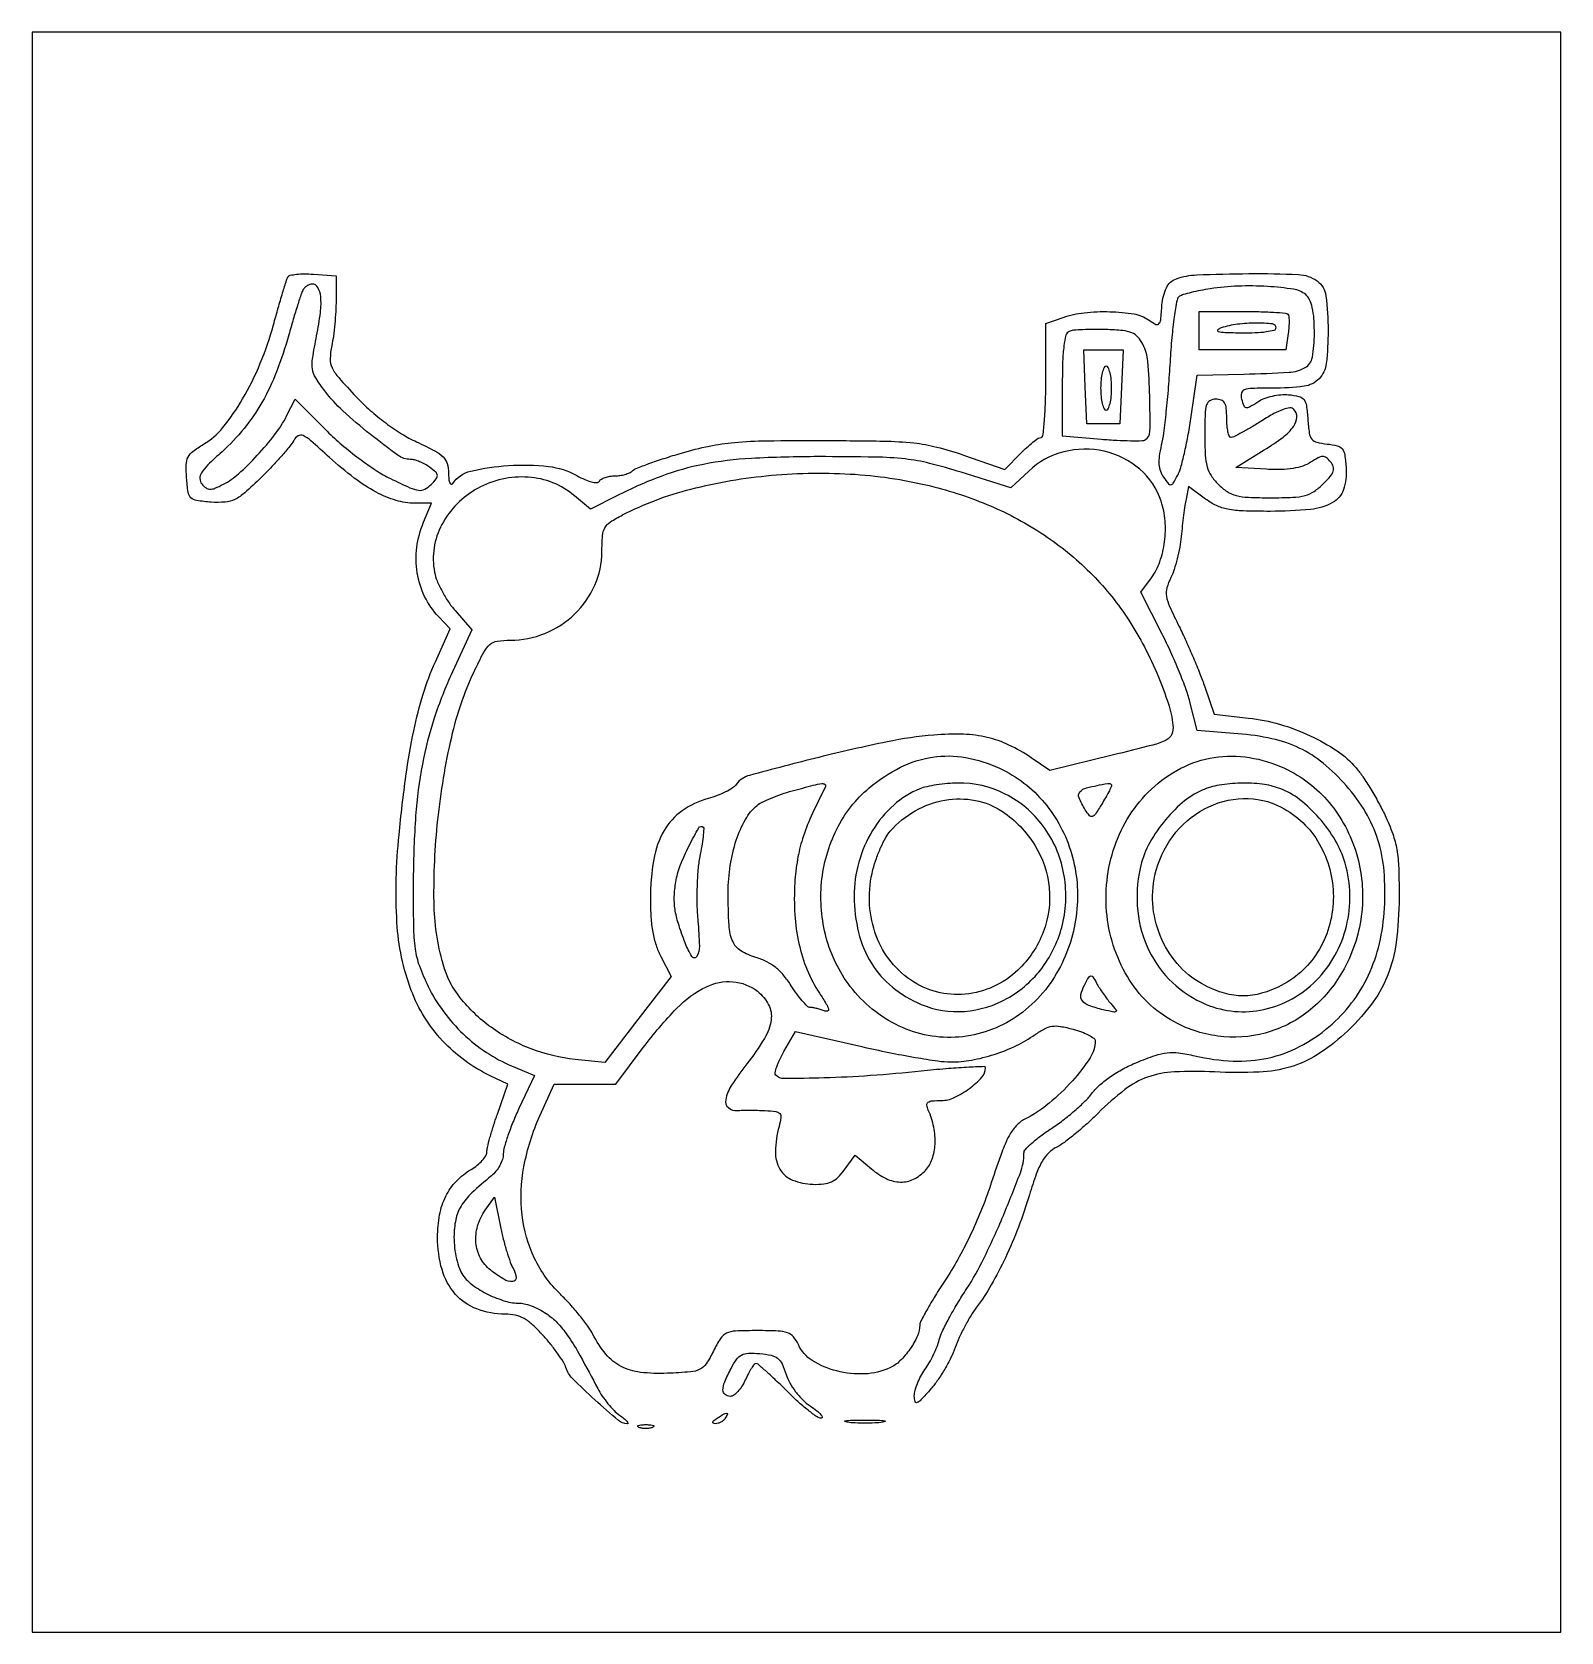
# Model space of a CAD drawing. Extents: x 0 to 279, y 0 to 292.
import ezdxf

# ---------------------------------------------------------------- set-up
doc = ezdxf.new("R2010")
doc.units = 0

msp = doc.modelspace()

# ---------------------------------------------------------------- linework, layer by layer
for points in [[(0, 146), (0, 0), (139.5, 0), (279, 0), (279, 146), (279, 292), (139.5, 292), (0, 292)], [(198.79569, 227.25), (198.5, 220.5), (195.5, 220.5), (192.5, 220.5), (192.20431, 227.25), (191.90862, 234), (195.5, 234), (199.09138, 234)]]:
    msp.add_lwpolyline(points, close=True)
for points in [[(55.483902, 243, -0.013923), (55.421139, 241.003125, -0.009238), (55.243089, 238.717384, -0.009301), (54.987656, 236.502448, -0.017853), (54.686719, 234.740029, 0.044941), (54.413866, 232.377939, 0.118669), (54.768116, 230.724427, 0.06914), (55.962268, 228.922833, 0.008532), (59.150935, 225.433924, 0.022148), (61.716565, 222.951195, 0.020845), (64.542546, 220.651856, 0.021544), (67.432541, 218.682167, 0.029953), (70.187707, 217.193895, -0.011847), (73.491417, 215.560888, -0.07311), (75.020355, 214.449096, -0.128491), (75.748246, 213.236238, -0.069202), (76.004901, 211.5, 0.022996), (76.064068, 210.416621, 0.069526), (76.238883, 209.700321, 0.240955), (76.489286, 209.480835, 0.31562), (76.765313, 209.586199, -0.188356), (80.049898, 211.851424, -0.041893), (86.924137, 212.873938, -0.043436), (94.235603, 212.706548, -0.100852), (99.433612, 211.037288, 0.024068), (100.872261, 210.317996, 0.043947), (102.114023, 209.8959, 0.05815), (103.055467, 209.778886, 0.261933), (103.523045, 210.037288, -0.126605), (103.908133, 210.407237, -0.046589), (104.601545, 210.717203, -0.042461), (105.457589, 210.928859, -0.039399), (106.359017, 211, 0.035847), (107.286673, 211.066593, 0.033121), (108.220774, 211.265246, 0.03479), (109.028795, 211.555916, 0.086503), (109.55, 211.902967, -0.09681), (110.268427, 212.360423, -0.006416), (112.570938, 213.230128, -0.009081), (115.366434, 214.188155, -0.006657), (118.5, 215.152967, -0.020019), (123.591047, 216.427672, -0.029346), (128.157209, 217.102044, -0.018917), (134.040208, 217.397164, -0.003828), (144.5, 217.445667, -0.003415), (155.403101, 217.338295, -0.021877), (160.913493, 217.004929, -0.036514), (165.104423, 216.254569, -0.021236), (170, 214.779648), (177.5, 212.16796), (180.368657, 215.08398, -0.01423), (181.531655, 216.20076, -0.018936), (182.653541, 217.143419, -0.016454), (183.624552, 217.848474, -0.149889), (184.118657, 218, 0.381867), (184.471408, 218.315401, 0.00679), (184.741106, 221.055639, 0.013186), (184.936612, 224.41372, 0.007946), (185, 228.402175), (185, 238.80435), (188.149223, 239.902175, -0.056953), (191.990904, 240.767887, -0.033689), (196.691998, 240.958425, -0.032903), (201.086027, 240.550254, -0.113636), (203.71922, 239.484113, 0.028361), (205.070844, 238.647396, 0.34499), (205.633312, 238.742102, 0.160923), (205.952691, 239.456386, 0.007134), (206.191726, 242.194266, -0.091814), (207.00922, 245.318415, -0.199208), (208.810779, 246.958394, -0.07717), (212.530643, 247.678348, -0.006926), (222.05887, 247.90032, -0.013476), (231.091985, 247.742138, -0.14597), (234.499996, 246.558213, -0.20799), (236.096953, 243.872327, -0.031583), (236.5, 237.497856, -0.027891), (236.165887, 231.512793, -0.165083), (234.852161, 228.713173, -0.172016), (232.138009, 227.354439, -0.030869), (226.40249, 227, 0.006384), (222.621678, 226.951721, 0.07966), (221.217347, 226.689612, 0.262655), (220.687808, 226.077979, 0.114409), (220.718866, 224.967055, 0.032303), (221.10596, 223.800375, 0.265516), (221.529545, 223.466992, 0.170601), (222.166779, 223.589683, 0.012971), (223.680474, 224.526294, -0.055977), (224.842893, 225.114137, -0.03304), (226.335113, 225.559936, -0.032701), (227.904206, 225.811342, -0.047533), (229.305228, 225.809239, -0.035441), (231.171655, 225.493948, -0.169504), (232.065234, 224.916113, -0.13013), (232.532861, 223.816688, -0.0177), (232.804601, 221.309286, 0.0177), (233.076354, 218.801765, 0.130151), (233.544013, 217.702386, 0.169502), (234.437693, 217.124585, 0.035424), (236.304601, 216.809286, -0.035426), (238.17154, 216.493977, -0.169512), (239.065213, 215.916147, -0.130144), (239.532861, 214.816696, -0.017696), (239.804623, 212.308843, -0.101372), (239.308507, 208.499221, -0.184079), (237.323071, 206.121028, -0.105209), (233.295132, 204.868701, -0.022351), (225.917042, 204.520971, -0.008526), (221.013808, 204.592812, -0.039029), (218.18526, 204.904414, -0.062264), (216.1227, 205.569904, -0.049798), (214.113465, 206.763371), (211.044816, 209.026741), (210.581162, 206.763371, 0.01408), (210.374918, 205.589343, 0.004439), (210.131823, 203.824261, 0.004429), (209.895455, 201.849498, 0.0049), (209.702584, 199.936242, -0.022101), (209.436325, 197.973935, -0.016763), (208.978014, 195.850567, -0.017039), (208.412077, 193.88378, -0.037428), (207.818624, 192.436242, 0.047713), (207.090668, 190.551266, 0.110306), (207.010005, 189.044046, 0.064582), (207.575978, 187.183091, 0.008807), (209.318185, 183.5, -0.008553), (210.579069, 180.837935, -0.005962), (211.914183, 177.79375, -0.006016), (213.125129, 174.842434, -0.01239), (213.98696, 172.5), (215.687142, 167.5), (221.992993, 166.794245, -0.042603), (227.647232, 165.668009, -0.038094), (233.253593, 163.571087, -0.039878), (238.14368, 160.811449, -0.068917), (241.613933, 157.69891, -0.027062), (242.833964, 156.087221, -0.011746), (244.285723, 153.824055, -0.011584), (245.720212, 151.340021, -0.015102), (246.909837, 149, -0.024447), (248.28574, 145.664574, -0.043558), (249.035061, 142.793575, -0.033773), (249.380275, 139.377727, -0.009418), (249.457531, 134, -0.031233), (248.911221, 125.848104, -0.063342), (247.287148, 119.640131, -0.06878), (244.269142, 114.365822, -0.04334), (239.457025, 109.134718, -0.043005), (234.489892, 105.323224, -0.071098), (229.685445, 103.139572, -0.060325), (223.919177, 102.184537, -0.023091), (215.773313, 102.205254, 0.024025), (208.446781, 102.210204, 0.073272), (203.578093, 101.255427, 0.079614), (199.417385, 98.988774, 0.031931), (194.536908, 94.694802, -0.012489), (192.511235, 92.767872, -0.011894), (190.35928, 90.911988, -0.011924), (188.380673, 89.363576, -0.040755), (186.995986, 88.497924, 0.075678), (185.500173, 87.411156, 0.067757), (184.329152, 85.89012, 0.04396), (183.257385, 83.571177, 0.012548), (182.00924, 79.804511, -0.017227), (179.984513, 73.880501, -0.018963), (177.613908, 68.30008, -0.020274), (175.026437, 63.332075, -0.030773), (172.349406, 59.265936, 0.025374), (171.314292, 57.730041, 0.01423), (170.207518, 55.769067, 0.014171), (169.199553, 53.719354, 0.022381), (168.46583, 51.903152, -0.030691), (167.69132, 50.074065, -0.017938), (166.554446, 47.982027, -0.017896), (165.261434, 45.962275, -0.028834), (164.004566, 44.352419, -0.006172), (162.21694, 42.366412, -0.105283), (161.504142, 41.862063, -0.461947), (161.1249, 42.04972, -0.06153), (161, 43.060833, -0.066637), (161.13497, 44.069063, -0.028382), (161.567969, 45.363085, -0.027461), (162.193416, 46.710593, -0.032338), (162.933511, 47.906624, 0.025264), (163.723821, 49.144355, 0.017255), (164.499307, 50.622226, 0.017425), (165.149622, 52.10272, 0.033296), (165.548737, 53.338161, -0.051188), (166.076968, 54.793426, -0.010882), (167.304437, 57.19652, -0.011277), (168.85765, 59.93106, -0.010509), (170.568285, 62.658803, 0.032465), (173.681009, 68.143077, 0.01302), (177.242002, 76.005203, 0.009938), (180.348013, 83.795801, 0.090117), (181, 87.383856, -0.190338), (181.265579, 88.056232, -0.020931), (182.470855, 89.240454, -0.023201), (184.089291, 90.57169, -0.016749), (186.007168, 91.907705, 0.019528), (188.104589, 93.386166, 0.015236), (190.266443, 95.14701, 0.015491), (192.181457, 96.91313, 0.035826), (193.475487, 98.378974, -0.051095), (194.858732, 99.852803, -0.028347), (196.811289, 101.362923, -0.026539), (199.117707, 102.772464, -0.025651), (201.586309, 103.947368, -0.014624), (204.940391, 105.223956, -0.05557), (207.123104, 105.719861, -0.062747), (209.225435, 105.692631, -0.022147), (212.19428, 105.144513, 0.046544), (219.197068, 104.201668, 0.06362), (225.531253, 104.749393, 0.06649), (231.310402, 106.83351, 0.057325), (236.665265, 110.445474, 0.052189), (240.789858, 114.797566, 0.054147), (243.865591, 119.858471, 0.05221), (245.865476, 125.629648, 0.042884), (246.798971, 132.088318, 0.035182), (246.714467, 138.84246, 0.05489), (245.602474, 144.547025, 0.058359), (243.344846, 149.619215, 0.046642), (239.824245, 154.462328, 0.040462), (235.593114, 158.549784, 0.060133), (231.253044, 161.314071, 0.058072), (226.26576, 163.027876, 0.034838), (220.061507, 163.935952), (212.623014, 164.5), (211.363787, 169.5, 0.025342), (210.614717, 171.944132, 0.009648), (209.334412, 175.271112, 0.009526), (207.801783, 178.839264, 0.011514), (206.223552, 182.125061), (202.342543, 189.750122), (204.26908, 192.394832, 0.074115), (205.80238, 195.328514, 0.051739), (206.655855, 198.969337, 0.050542), (206.755318, 202.812254, 0.060989), (206.049279, 206.350682, 0.135687), (202.150797, 212.192083, 0.122618), (195.65688, 215.478918, 0.119708), (188.251746, 215.377072, 0.125484), (181.864998, 211.873889), (178.586729, 208.811528), (169.543365, 211.655764, 0.015124), (163.78386, 213.277511, 0.033874), (159.31159, 214.075182, 0.023177), (153.847837, 214.416754, 0.004022), (143.5, 214.5, 0.013345), (131.258456, 214.173221, 0.034614), (122.504936, 213.094838, 0.041455), (114.943321, 210.964286, 0.027888), (106.721782, 207.359016), (101.893119, 204.912147), (98.970514, 207.371357, 0.159905), (90.551622, 210.75724, 0.142387), (81.312867, 208.714399, 0.146341), (74.780262, 202.106799, 0.170246), (73.450261, 193.41344, 0.051552), (73.917879, 191.837566, 0.025126), (74.815733, 189.938857, 0.024616), (75.957708, 188.03883, 0.032545), (77.188174, 186.438463), (80.2777, 182.919687), (76.71506, 175.209844, 0.028879), (73.398678, 166.78764, 0.032541), (71.227407, 158.365853, 0.02905), (70.005921, 148.962705, 0.01653), (69.569706, 137.5, 0.004171), (69.599053, 128.772919, 0.031608), (69.906991, 124.669233, 0.053955), (70.686058, 121.565114, 0.025697), (72.310949, 117.775753, 0.045533), (75.089912, 113.217334, 0.043017), (78.696146, 109.142414, 0.043435), (82.907872, 105.781291, 0.048676), (87.485156, 103.343031), (91.721569, 101.590834), (88.861573, 95.545417, 0.01308), (87.766666, 93.065201, 0.014461), (86.84147, 90.612029, 0.013933), (86.173414, 88.481578, 0.069022), (86.000789, 87.240213, -0.079026), (85.842616, 86.247927, -0.045421), (85.362587, 85.13305, -0.044007), (84.659974, 84.072965, -0.055497), (83.829296, 83.240213, 0.019912), (80.252309, 80.130789, 0.066695), (78.297786, 77.724649, 0.08683), (77.322875, 75.253576, 0.050682), (77, 72.076484, 0.029154), (77.116301, 70.083607, 0.028401), (77.463692, 68.099971, 0.030075), (77.984929, 66.355105, 0.065241), (78.630693, 65.116873, 0.084339), (80.436605, 63.288771, 0.041834), (83.241336, 61.609036, 0.041605), (86.339494, 60.397302, 0.072542), (89.063511, 60, -0.070196), (90.083984, 59.856024, -0.027698), (91.426042, 59.387762, -0.02675), (92.841376, 58.713523, -0.030188), (94.118269, 57.915785, -0.052688), (96.069694, 56.190204, -0.036799), (97.890533, 53.881951, -0.022552), (100.035298, 50.377752, -0.005589), (103.221903, 44.445871, 0.028842), (104.045898, 43.069535, 0.021798), (105.099112, 41.657054, 0.022215), (106.208779, 40.413894, 0.046694), (107.19441, 39.576384, -0.015497), (108.005357, 38.970068, -0.03791), (108.550925, 38.463063, -0.097334), (108.749511, 38.140738, -0.523448), (108.651912, 38, -0.177494), (107.0043, 38.603909, -0.009245), (102.698274, 42.389336, -0.011342), (98.610553, 46.292593, -0.12019), (97.421701, 48.246697, 0.06182), (96.957929, 49.255757, 0.015131), (95.946926, 50.783639, 0.01527), (94.672299, 52.476595, 0.014706), (93.281164, 54.110545, 0.021763), (91.350189, 56.069397, 0.059737), (89.783626, 57.210916, 0.075206), (88.215584, 57.801584, 0.052579), (86.333978, 58, -0.091623), (81.152746, 58.957483, -0.12178), (77.23448, 61.683456, -0.111817), (74.819681, 66.126077, -0.068902), (74, 72.046048, -0.045966), (74.377222, 76.140629, -0.069248), (75.509742, 79.535253, -0.075731), (77.429221, 82.273093, -0.068758), (80.135541, 84.420995, 0.035052), (81.231743, 85.176819, 0.040217), (82.158565, 86.047381, 0.044246), (82.804468, 86.900803, 0.140776), (83, 87.581519, -0.059517), (83.10381, 88.450531, -0.008119), (83.564294, 90.224125, -0.009244), (84.185472, 92.31528, -0.007687), (84.921, 94.515553), (86.841999, 99.981142), (83.632196, 101.504293, -0.095305), (74.89615, 107.915471, -0.096696), (69.215738, 117.080094, -0.077106), (66.599952, 129.464003, -0.038619), (66.967915, 145.5, -0.008515), (68.233466, 156.25137, -0.018248), (69.652178, 164.481973, -0.023071), (71.381729, 171.162894, -0.030605), (73.596945, 177.036672), (76.297534, 183.054387), (74.21538, 185.277193, -0.074468), (71.645054, 189.001566, -0.074246), (70.275312, 193.319315, -0.072566), (70.210232, 197.936318, -0.066346), (71.448973, 202.532119), (72.897947, 206), (69.850102, 206, -0.073735), (66.431392, 206.506913, -0.049691), (62.782188, 208.022774, -0.040073), (58.786967, 210.60115, -0.021816), (54.306362, 214.350969, 0.005442), (50.901183, 217.395762, 0.069523), (49.471645, 218.332099, 0.250917), (48.555873, 218.285694, 0.135019), (47.755314, 217.443519, -0.0487), (47.061622, 216.405177, -0.009111), (45.577687, 214.659476, -0.009676), (43.760065, 212.677217, -0.008715), (41.803646, 210.695122, -0.012112), (38.821752, 207.915723, -0.066879), (37.004979, 206.692746, -0.095226), (35.230747, 206.203536, -0.037941), (32.696382, 206.195122, -0.017656), (30.037923, 206.482911, -0.159898), (29.005167, 206.994915, -0.163005), (28.486707, 208.014911, -0.018536), (28.198805, 210.621018, -0.024368), (28.139945, 213.049671, -0.111542), (28.482243, 214.409134, -0.115645), (29.369221, 215.464131, -0.027104), (31.304021, 216.751869, 0.090693), (34.817218, 219.795686, 0.0366), (38.428076, 225.04206, 0.033926), (41.661991, 231.539756, 0.031998), (44.060427, 238.54184, -0.00281), (44.925919, 241.649126, -0.004004), (45.732153, 244.398176, -0.002254), (46.441185, 246.708322, -0.058564), (46.706254, 247.303013, -0.209844), (47.121176, 247.599745, -0.024928), (48.26483, 247.781131, -0.026355), (49.714228, 247.860564, -0.018701), (51.341781, 247.803013), (55.5, 247.5)], [(49.491495, 244.986238, 0.057384), (49.158141, 244.276186, 0.003869), (48.46022, 242.145579, 0.005517), (47.673996, 239.58382, 0.004104), (46.860592, 236.739489, -0.02489), (44.625636, 229.997564, -0.037267), (41.959905, 224.39881, -0.040648), (38.696795, 219.630354, -0.039299), (34.671206, 215.394295, 0.010007), (32.090244, 212.978654, 0.059581), (30.932678, 211.545551, 0.142885), (30.631636, 210.484963, 0.173058), (30.98425, 209.518978, 0.06106), (31.750443, 208.796408, 0.156146), (32.465154, 208.556108, 0.104057), (33.374149, 208.733576, 0.01927), (34.925739, 209.461598, 0.064275), (37.679326, 211.368244, 0.022509), (41.111892, 214.757196, 0.022912), (44.326589, 218.56635, 0.044504), (46.460356, 221.923336), (48.033854, 224.966146), (53.872924, 219.127076, 0.020854), (56.525581, 216.686924, 0.015025), (59.673813, 214.18273, 0.015218), (62.817333, 211.978794, 0.031515), (65.421087, 210.494807, 0.007175), (68.960527, 208.82563, 0.07034), (70.540839, 208.361147, 0.158191), (71.65125, 208.549885, 0.077841), (72.81509, 209.411922, 0.022862), (73.774325, 210.479057, 0.194308), (73.962593, 211.082008, 0.192809), (73.680053, 211.649246, 0.022465), (72.55887, 212.561118, 0.033513), (71.701212, 213.111918, 0.028428), (70.730029, 213.577513, 0.029412), (69.793629, 213.899711, 0.068151), (69.05887, 214.000629, -0.157268), (66.785579, 214.734805, -0.012592), (61.699377, 218.597717, -0.018062), (56.713235, 222.890823, -0.043082), (53.428941, 226.504276, -0.022985), (51.767702, 228.903349, -0.103504), (51.180582, 230.494922, -0.076693), (51.191978, 232.409338, -0.009293), (51.937939, 236.564708, 0.017209), (52.630397, 240.807117, 0.054295), (52.684775, 243.684269, 0.106296), (52.159029, 245.375581, 0.270744), (51.090402, 246, 0.08824), (50.672169, 245.925611, 0.053305), (50.219621, 245.702207, 0.05128), (49.803275, 245.37402, 0.061882)], [(215, 245.141328, 0.010267), (213.196844, 244.825529, 0.012), (211.500202, 244.449849, 0.011008), (210.08663, 244.067862, 0.068749), (209.404943, 243.760801, 0.21076), (208.93569, 243.067262, 0.008608), (208.437148, 240.020575, 0.013464), (207.989207, 236.243874, 0.00833), (207.656671, 231.786743, -0.005623), (207.337891, 227.177791, -0.005947), (206.920424, 222.662521, -0.005699), (206.470292, 218.782132, -0.026803), (206.067578, 216.575031, 0.022835), (205.690413, 214.596941, 0.053272), (205.635761, 213.092226, 0.068355), (205.894837, 211.85635, 0.06707), (206.478401, 210.727374, 0.016918), (207.361541, 209.553149, 0.266952), (207.810678, 209.37875, 0.223442), (208.2405, 209.667176, 0.012179), (209.065261, 211.121941, 0.055482), (209.614692, 212.495357, 0.010628), (210.275969, 215.102045, 0.011207), (210.917904, 218.192927, 0.010111), (211.445324, 221.417215), (212.585231, 229.395236), (221.114929, 229.573835, 0.008704), (229.395101, 229.891474, 0.116492), (232.292646, 230.748848, 0.223151), (233.627714, 232.650673, 0.043266), (234, 236.944943, 0.016115), (233.911754, 239.682274, 0.038601), (233.625268, 241.691703, 0.053903), (233.137323, 243.132768, 0.111429), (232.415858, 244.069832, 0.136936), (230.216061, 245.053639, 0.021733), (225.470395, 245.553324, 0.024407), (220.067358, 245.621639, 0.02918)], [(229.160976, 240.505691, -0.173042), (229.330009, 240.149149, -0.02121), (229.380496, 239.273663, -0.023091), (229.347, 238.192911, -0.017145), (229.214143, 237.005691), (228.773001, 234), (220.886501, 234), (213, 234), (213, 237.5), (213, 241), (220.833333, 241, -0.005891), (223.871096, 240.96421, -0.008932), (226.510828, 240.854797, -0.004348), (228.730491, 240.703662, -0.179057)], [(189.25, 237.360012, 0.234868), (188.665593, 236.680995, 0.030608), (188.297906, 234.749192, 0.023857), (188.067414, 231.844407, 0.00787), (188, 227.561704), (188, 218.290074), (195.166981, 217.68922, 0.007531), (197.973257, 217.496467, 0.010692), (200.473361, 217.4161, 0.007012), (202.552575, 217.422903, 0.134879), (203.166981, 217.6032, 0.256478), (203.997631, 219.070627, 0.009797), (203.954541, 225.56182, 0.015274), (203.594814, 231.890667, 0.095164), (202.71053, 235, 0.065978), (201.801007, 236.333436, 0.115514), (200.711503, 237.095589, 0.072116), (199.045542, 237.496975, 0.014288), (195.975271, 237.693345, 0.009545), (193.787268, 237.728811, 0.011661), (191.741173, 237.675184, 0.010234), (190.032859, 237.555423, 0.077231)], [(217, 238, 0.104581), (216.365389, 237.638045, 0.605981), (216.436453, 237.354489, 0.049794), (217.714148, 237.179486, 0.005167), (220.75, 237.09968, 0.014142), (223.209077, 237.130013, 0.025618), (225.21242, 237.314523, 0.02461), (226.687961, 237.601783, 0.345128), (227, 238, 0.384098), (226.352934, 238.71805, 0.025982), (223.363729, 238.873485, 0.031832), (219.953569, 238.656163, 0.045695)], [(195, 227, 0.023598), (195.07239, 225.467056, 0.037669), (195.29375, 224.175, 0.04382), (195.612873, 223.251055, 0.295869), (196, 223, 0.295869), (196.387127, 223.251055, 0.04382), (196.70625, 224.175, 0.037669), (196.92761, 225.467056, 0.023598), (197, 227, 0.023598), (196.92761, 228.532944, 0.037669), (196.70625, 229.825, 0.04382), (196.387127, 230.748945, 0.295869), (196, 231, 0.295869), (195.612873, 230.748945, 0.04382), (195.29375, 229.825, 0.037669), (195.07239, 228.532944, 0.023598)], [(214, 218.454545, 0.012674), (214.092764, 214.795394, 0.053942), (214.4375, 212.638258, 0.079484), (215.160514, 211.040246, 0.050512), (216.454545, 209.454545, 0.052083), (218.072176, 208.142876, 0.081572), (219.708236, 207.423077, 0.052171), (221.970889, 207.087029, 0.010799), (226, 207, 0.010757), (230.069969, 207.087571, 0.053798), (232.322803, 207.429249, 0.083275), (233.963564, 208.170205, 0.048802), (235.632982, 209.542073, 0.020416), (236.918416, 210.936995, 0.097343), (237.444656, 211.878509, 0.163363), (237.437941, 212.690804, 0.090393), (236.946385, 213.564603, 0.053499), (236.180855, 214.30866, 0.174054), (235.519421, 214.527575, 0.119635), (234.713086, 214.310332, 0.019685), (233.319663, 213.473795, -0.064606), (231.908183, 212.790219, -0.041248), (230.134476, 212.357054, -0.033672), (227.95155, 212.160587, -0.01885), (225.285132, 212.201266), (219.648653, 212.5), (224.844728, 215.721377, 0.022801), (228.28029, 218.074618, 0.073324), (230.221095, 220.043365, 0.145304), (230.814651, 221.703993, 0.213166), (230.268645, 223.131355, 0.225931), (229.543926, 223.388528, 0.059426), (228.310082, 223.109874, 0.040244), (226.627328, 222.355829, 0.015865), (224.440082, 221.064137, -0.006991), (222.530632, 219.89031, -0.009807), (220.791494, 218.90009, -0.006519), (219.31744, 218.123395, -0.118527), (218.804219, 218, -0.306501), (218.492094, 218.211171, -0.038844), (218.236239, 219.028125, -0.034816), (218.058154, 220.158562, -0.021666), (218, 221.5, 0.022514), (217.917816, 223.32428, 0.10769), (217.607143, 224.3125, 0.177212), (217.002462, 224.822713, 0.087745), (216, 225, 0.135205), (214.933515, 224.706242, 0.186284), (214.326389, 223.931818, 0.066906), (214.056208, 222.28829, 0.00733)], [(164.561315, 208.995255, -0.041022), (175.542642, 205.220453, -0.046794), (185.25716, 199.829695, -0.048489), (193.507201, 192.922523, -0.050579), (200.142817, 184.645821, -0.023519), (202.975841, 179.784909, -0.020619), (205.476941, 174.464336, -0.021299), (207.350343, 169.42006, -0.050323), (208.194977, 165.504399, -0.125182), (207.966411, 163.848667, -0.182891), (206.975624, 162.780924, -0.052026), (204.542227, 161.873248, -0.003287), (197.128014, 160.00777), (185.756027, 157.225838), (182.328824, 159.551601, 0.038326), (178.264862, 161.876398, 0.053556), (174.316099, 163.255432, 0.049775), (169.94835, 163.824293, 0.027823), (164.585364, 163.687036, 0.030748), (156.015802, 162.455833, 0.010098), (143.58578, 159.619203, 0.004551), (130.918466, 156.335255, 0.170798), (128.511286, 154.684547, -0.091723), (127.824498, 154.036361, -0.02671), (126.557194, 153.310503, -0.025873), (125.01469, 152.630884, -0.025065), (123.393986, 152.106089, 0.088001), (118.631155, 149.872079, 0.109174), (115.341103, 146.262905, 0.088733), (113.445967, 140.984287, 0.041637), (112.831893, 133.73111, 0.017021), (112.939661, 130.446918, 0.028283), (113.280477, 127.698889, 0.03302), (113.870062, 125.350325, 0.041705), (114.732318, 123.284073), (116.641106, 119.605926), (110.570553, 111.782782), (104.5, 103.959637), (99.133151, 104.502287, -0.066196), (91.100877, 106.408164, -0.064832), (83.783766, 110.354856, -0.069136), (78.138767, 115.743698, -0.099553), (75.006831, 121.877332, -0.065072), (73.362031, 133.245198, -0.029904), (74.052439, 148.223735, -0.029862), (76.577329, 163.334918, -0.053133), (80.677604, 175.25, -0.010701), (82.445955, 178.828183, -0.093799), (83.535802, 180.211039, -0.143784), (84.871653, 180.824797, -0.036285), (87.282739, 181, 0.097464), (93.597438, 182.242722, 0.095005), (99.03514, 185.790364, 0.096621), (102.708055, 191.038353, 0.104881), (104, 197.129715, -0.018186), (104.107274, 200.07804, -0.109383), (104.54409, 201.538445, -0.122828), (105.535124, 202.595938, -0.025419), (107.762102, 203.878634, -0.05564), (120.227817, 208.579001, -0.039914), (134.915389, 211.094579, -0.039047), (150.223625, 211.274993, -0.045738)], [(176.570863, 157.619231, -0.110314), (184.730737, 151.34456, -0.103113), (189.689966, 142.047533, -0.09977), (190.614597, 131.277636, -0.096484), (187.324555, 120.849423, -0.118382), (179.607316, 112.2891, -0.131256), (169.130608, 108.577688, -0.131618), (158.220897, 110.588757, -0.119357), (149.304683, 117.822749, -0.097368), (144.9364, 126.695904, -0.089911), (144.08352, 136.824526, -0.09114), (146.83307, 146.491463, -0.103748), (152.768973, 154.051315, -0.058096), (158.476774, 157.809968, -0.079538), (164.33085, 159.669283, -0.081599), (170.356912, 159.584648, -0.064818)], [(228.570863, 157.619231, -0.110421), (236.698563, 151.366567, -0.10213), (241.671257, 142.078406, -0.099215), (242.642092, 131.346012, -0.098028), (239.41327, 121.017982, -0.090091), (233.721352, 113.952301, -0.09934), (226.085594, 109.631529, -0.100956), (217.477039, 108.631257, -0.096141), (209, 111.04362, -0.134931), (200.293893, 118.94818, -0.114205), (196.159645, 130.712211, -0.110713), (197.560914, 143.39909, -0.120614), (204.252305, 153.824784, -0.072394), (209.632996, 157.630406, -0.079233), (215.713951, 159.597894, -0.078521), (222.151612, 159.585424, -0.069394)], [(144.782291, 154.25, 0.012029), (142.184747, 148.866369, 0.029112), (140.599432, 144.745822, 0.035075), (139.677669, 140.961929, 0.026858), (139.188427, 136.730966, 0.030825), (139.189656, 130.924046, 0.039346), (139.938894, 125.626316, 0.042358), (141.43641, 120.849819, 0.047917), (143.672225, 116.599296, -0.008051), (144.939174, 114.595877, -0.072411), (145.345656, 113.643046, -0.420901), (145.146359, 113.309152, -0.15172), (144.532132, 113.349296, 0.015734), (143.816477, 113.598385, 0.014593), (143.068499, 113.808856, 0.014759), (142.392351, 113.95693, 0.046553), (141.930757, 114, -0.19913), (141.449699, 114.199497, -0.018537), (140.557705, 115.16182, -0.021579), (139.550693, 116.440048, -0.015257), (138.528325, 117.955131, 0.032565), (137.145827, 119.858436, 0.050989), (135.702188, 121.274048, 0.053841), (134.06353, 122.315447, 0.041888), (132.097414, 123.08896, -0.066476), (129.321914, 124.341274, -0.154293), (127.852875, 126.057277, -0.088015), (127.184887, 128.958968, -0.012992), (127.035617, 135, -0.03762), (127.411342, 139.903005, -0.042419), (128.517909, 144.494901, -0.046928), (130.199664, 148.311458, -0.092937), (132.308756, 150.845251, -0.058814), (133.243865, 151.449631, -0.015696), (134.861853, 152.181714, -0.015688), (136.766965, 152.903458, -0.015598), (138.717234, 153.505834, -0.003006), (142.570233, 154.540591, -0.03358), (144.129976, 154.839302, -0.199221), (144.686798, 154.684474, -0.359343)], [(162, 153.879272, 0.089482), (157.240818, 150.915953, 0.071772), (153.383461, 146.262197, 0.068727), (150.866601, 140.496039, 0.069641), (150.021962, 134.289838, 0.058675), (150.829659, 127.647771, 0.079077), (153.162056, 122.069828, 0.083016), (157.002188, 117.687301, 0.072586), (162.231529, 114.547728, 0.118471), (170.146405, 113.270948, 0.110023), (178.017399, 115.663297, 0.105397), (184.38233, 121.293879, 0.100606), (188.029203, 129.121733, 0.106783), (188.243667, 138.572822, 0.112166), (184.509651, 147.083163, 0.116401), (177.605567, 152.924041, 0.121773), (168.934276, 154.936614, 0.018657), (167.053263, 154.839461, 0.015602), (165.068193, 154.599873, 0.015886), (163.265612, 154.266112, 0.040915)], [(197, 154.52417, -0.115058), (196.928641, 154.218176, -0.006092), (196.471306, 153.318747, -0.009319), (195.88968, 152.257181, -0.006629), (195.200191, 151.08879, -0.009609), (194.039944, 149.260986, -0.164703), (193.486715, 148.832061, -0.313455), (192.972879, 148.97675, -0.032652), (192.200191, 150.051052, -0.038013), (191.06095, 152.22732, -0.283712), (191.224014, 153.331434, -0.162031), (192.434931, 154.073861, -0.01228), (196.25, 154.863818, -0.060609), (196.536897, 154.880635, -0.090928), (196.779687, 154.820221, -0.119445), (196.940709, 154.694477, -0.169094)], [(213.5, 153.612357, 0.075171), (209.899475, 151.347019, 0.047004), (206.442692, 147.747733, 0.046669), (203.685858, 143.521451, 0.069078), (202.184286, 139.366493, 0.077701), (201.765299, 131.580367, 0.087869), (203.807272, 124.387699, 0.090921), (208.114361, 118.520552, 0.090351), (214.231529, 114.547728, 0.155021), (224.799138, 113.613404, 0.144412), (234.317077, 118.890594, 0.135451), (239.850032, 128.818499, 0.131268), (239.598749, 140.308313, 0.061989), (237.79609, 144.493245, 0.046956), (234.870379, 148.553559, 0.04787), (231.327369, 151.900134, 0.075455), (227.6849, 153.940462, 0.060261), (224.481889, 154.722934, 0.035602), (220.544889, 154.912245, 0.035638), (216.630767, 154.54176, 0.061556)], [(177.07832, 149.726203, -0.106059), (182.963405, 143.61406, -0.114956), (185.607594, 135.798587, -0.116539), (184.510528, 127.703457, -0.111239), (179.902989, 120.796605, -0.167334), (170.300587, 116.40049, -0.177913), (160.308499, 118.998806, -0.163524), (153.803483, 127.734383, -0.143395), (153.448964, 139.150044, -0.02253), (154.072255, 141.173178, -0.019892), (154.898385, 143.219615, -0.020362), (155.792048, 145.004557, -0.055474), (156.606929, 146.156345, -0.0815), (161.175992, 149.86316, -0.086791), (166.593724, 151.81501, -0.090949), (172.136872, 151.766496, -0.101053)], [(227.930544, 150.535917, -0.144282), (234.89111, 143.869237, -0.130637), (237.463511, 134.221582, -0.13107), (234.903666, 124.594389, -0.145645), (227.955623, 117.977361, -0.048603), (224.375508, 116.569727, -0.069483), (221, 116.098373, -0.069483), (217.624492, 116.569727, -0.048603), (214.044377, 117.977361, -0.087966), (209.447166, 121.452092, -0.080697), (206.159794, 126.393379, -0.079672), (204.576711, 132.181092, -0.082436), (204.911718, 138.102602, -0.104227), (208.152058, 145.191949, -0.110227), (213.925764, 150.203063, -0.116663), (221.004407, 152.108614, -0.127671)], [(121.856372, 141.499214, 0.027704), (121.52412, 139.105125, 0.013035), (121.347886, 135.985707, 0.012872), (121.332693, 132.699877, 0.017681), (121.499471, 129.75, -0.015482), (121.777454, 125.188995, -0.139349), (121.292958, 123.267558, -0.56708), (120.425298, 123.254408, -0.047069), (119.188368, 125.75, -0.014267), (117.942347, 129.299995, -0.039166), (117.33546, 131.883392, -0.047944), (117.203271, 134.215242, -0.032057), (117.479045, 136.875969, -0.050144), (118.297502, 139.861438, -0.023958), (119.905873, 143.50519, -0.016423), (121.668162, 146.758571, -0.491383), (122.47134, 146.861994, -0.221865), (122.584139, 146.551768, -0.006565), (122.440664, 145.136706, -0.011956), (122.205072, 143.441432, -0.007825)], [(196.86283, 114.675017, -0.011048), (197.816505, 113.525089, -0.411768), (197.782328, 113.218297, -0.226133), (197.38365, 113.123328, -0.005405), (195.472846, 113.554125, -0.027262), (192.860744, 114.325273, -0.144928), (191.669836, 115.192543, -0.219088), (191.407499, 116.353931, -0.070665), (192.028121, 118.052544, -0.010496), (192.825849, 119.470736, -0.223279), (193.214357, 119.735427, -0.301028), (193.592225, 119.563917, -0.017429), (194.260745, 118.409903, 0.019166), (194.764618, 117.54703, 0.010412), (195.445536, 116.524945, 0.010359), (196.182472, 115.51257, 0.016133)], [(132.365141, 116.92742, -0.106939), (134.406403, 114.460265, -0.157184), (134.868766, 111.706085, -0.10114), (133.63503, 108.295429, -0.029226), (130.422713, 103.67096, 0.022848), (127.655876, 99.794234, 0.094332), (126.57601, 97.13752, 0.271393), (127.073973, 95.693429, 0.201167), (128.716377, 95.164276, -0.016098), (129.622611, 95.212499, -0.005531), (130.936345, 95.225515, -0.00549), (132.386686, 95.207915, -0.006329), (133.769052, 95.158444, -0.018505), (135.726299, 94.990818, -0.184656), (136.440026, 94.612287, -0.220462), (136.650123, 93.892443, -0.027257), (136.309473, 92.25, 0.057619), (135.650795, 87.704162, 0.14075), (136.482803, 84.457648, 0.166012), (138.782171, 82.476344, 0.088699), (142.496855, 81.702924, 0.033523), (144.471459, 81.779346, 0.080824), (145.877548, 82.163957, 0.086262), (147.033994, 82.955796, 0.042209), (148.207385, 84.310138), (150.183714, 87.023202), (153.168582, 84.511601, 0.060886), (155.876219, 82.745819, 0.107853), (158.453029, 82.111441, 0.121326), (160.849554, 82.634684, 0.090408), (163.033837, 84.25, 0.107551), (164.264574, 86.305821, 0.069568), (164.780062, 89.041583, 0.062042), (164.542485, 92.137194, 0.053407), (163.554852, 95.25, -0.070653), (163.301071, 96.156825, -0.274004), (163.520859, 96.672246, -0.141314), (164.248731, 96.93965, -0.017828), (165.94076, 97, 0.111621), (168.27679, 97.528078, 0.047723), (171.038672, 99.183691, 0.046979), (173.327842, 101.229342, 0.189114), (174, 102.942906, 0.425408), (173.753791, 103.179916, 0.002981), (170.548438, 103.038696, 0.008625), (166.755675, 102.783284, 0.005137), (162.25, 102.355028, -0.008345), (152.977876, 101.533723, -0.011038), (144.510976, 101.113564, -0.005626), (137.238928, 100.995335, -0.200213), (135.708597, 101.624737, -0.257792), (135.580325, 102.069471, -0.027382), (135.887425, 103.143316, -0.028343), (136.43127, 104.466479, -0.0189), (137.194664, 105.917077), (139.305469, 109.58468), (151.402734, 106.830281, 0.006391), (156.336619, 105.773043, 0.00696), (161.157934, 104.873842, 0.006578), (165.303719, 104.216226, 0.033752), (167.624273, 104.037941, 0.047488), (171.418563, 104.363934, 0.033107), (175.588375, 105.414467, 0.032854), (179.628519, 107.021947, 0.043632), (183.035958, 109.025605, -0.031626), (184.774074, 110.104559, -0.088116), (186.133872, 110.54996, -0.079018), (187.649091, 110.524273, -0.022097), (189.969888, 110.008108, -0.02194), (191.513777, 109.518818, -0.032228), (192.816155, 108.944673, -0.03347), (193.762922, 108.368674, -0.244007), (194, 107.911796, -0.145493), (193.067332, 104.774433, -0.038141), (189.839477, 100.564858, -0.038379), (185.592238, 96.498283, -0.052473), (181.171623, 93.58875, 0.088428), (179.577657, 92.36781, 0.063307), (178.280609, 90.52893, 0.035308), (176.950289, 87.52802, 0.007545), (175.092737, 82.133028, -0.01516), (173.382817, 77.402121, -0.015184), (171.390184, 72.786049, -0.015711), (169.202613, 68.471965, -0.020056), (166.907616, 64.65042, 0.006489), (165.02743, 61.70377, 0.00926), (163.441612, 59.036798, 0.005768), (162.185459, 56.771964, 0.12435), (162, 56.037781, -0.106859), (161.565298, 54.027012, -0.045871), (160.199569, 51.627815, -0.045694), (158.381752, 49.471809, -0.088089), (156.527942, 48.194685, -0.096612), (151.966642, 47.103083, -0.073095), (146.834224, 47.637005, -0.077671), (142.387854, 49.54115, -0.14695), (139.841721, 52.448039, 0.066727), (138.952381, 53.864094, 0.137226), (137.883622, 54.601581, 0.073133), (136.147905, 54.926864, 0.009813), (132.421843, 55, 0.00975), (128.356398, 54.92072, 0.099092), (126.722874, 54.52696, 0.143748), (125.629679, 53.568895, 0.02779), (124.332358, 51.25, -0.030289), (123.032228, 48.953079, -0.137481), (121.889156, 47.946638, -0.091818), (120.161434, 47.476747, -0.009513), (115.93751, 47.208584, -0.040453), (111.022778, 47.387976, -0.09132), (107.476381, 48.482987, -0.099275), (104.735125, 50.697544, -0.054085), (102.335664, 54.317791, 0.036935), (101.417547, 55.811636, 0.013875), (99.924855, 57.764334, 0.013657), (98.1757, 59.80872, 0.016154), (96.409694, 61.639659, -0.088832), (91.712996, 68.184483, -0.082898), (89.434828, 76.111901, -0.075818), (89.761919, 84.965622, -0.058456), (92.668295, 94.195662), (95.273127, 100), (100.912553, 100), (106.551978, 100), (111.525989, 106.642779, -0.031806), (117.650039, 113.821042, -0.085819), (123.048222, 117.754239, -0.13579), (127.899563, 118.67983, -0.147331)], [(87.832013, 66.25, -0.102199), (88.331036, 64.633613, -0.429974), (87.735834, 63.950035, -0.147452), (86.098846, 64.368983, -0.030803), (83.634859, 66.07258, -0.10689), (81.830424, 68.253066, -0.098129), (81.017233, 71.052487, -0.092383), (81.313779, 74.094714, -0.082587), (82.684458, 76.959888), (84.368915, 79.364788), (85.481287, 73.932394, 0.01215), (85.998081, 71.68757, 0.011593), (86.630667, 69.434828, 0.011612), (87.281412, 67.472227, 0.039958)], [(137.612736, 47, 0.051047), (138.285895, 45.450455, 0.035291), (139.338227, 43.852578, 0.034834), (140.626626, 42.391211, 0.044544), (142.010619, 41.25, -0.017102), (143.186462, 40.384144, -0.044184), (143.951599, 39.660938, -0.129928), (144.177486, 39.212752, -0.476668), (144.005026, 39, -0.155986), (143.258925, 39.238566, -0.013156), (141.624691, 40.46875, -0.016475), (139.723544, 42.084811, -0.011983), (137.714286, 44, 0.005723), (135.753727, 45.916182, 0.008702), (134.002958, 47.53125, 0.004137), (132.492069, 48.854867, 0.179685), (132.101254, 49, 0.23281), (131.793902, 48.84869, 0.020403), (131.278222, 48.11875, 0.02342), (130.713602, 47.149379, 0.015969), (130.160294, 46, -0.036722), (129.547711, 44.851885, -0.044364), (128.80644, 43.88125, -0.050203), (128.052505, 43.20709, -0.158629), (127.416182, 43, -0.1706), (126.455569, 43.337587, -0.234702), (126.077075, 44.154572, -0.093598), (126.40178, 45.649617, -0.019185), (127.555195, 48.106735, -0.034759), (128.549499, 49.740413, -0.120453), (129.477334, 50.545712, -0.111976), (130.71146, 50.863518, -0.027991), (132.805195, 50.807075, -0.030725), (134.879618, 50.505535, -0.116523), (136.058314, 49.953821, -0.117417), (136.860604, 48.935417, -0.031427)], [(126.5, 39, -0.075854), (126.175433, 38.618541, -0.054031), (125.713662, 38.298248, -0.053889), (125.192374, 38.083483, -0.074131), (124.690983, 38.015313, -0.102799), (124.327599, 38.095709, -0.37991), (124.239151, 38.292684, -0.147021), (124.445888, 38.597454, -0.027275), (125, 39, -0.008108), (126.281145, 39.798791, -0.136158), (126.758161, 39.931144, -0.541951), (126.886554, 39.734105, -0.034464)], [(155.25, 38.276604, -0.019375), (153.770235, 38.150935, -0.011494), (152, 38.110234, -0.011494), (150.229765, 38.150935, -0.019375), (148.75, 38.276604, -0.108536), (148.333801, 38.423685, -0.707215), (148.364063, 38.56145, -0.025693), (149.670434, 38.655793, -0.005179), (152, 38.679926, -0.005179), (154.329566, 38.655793, -0.025693), (155.635937, 38.56145, -0.707215), (155.666199, 38.423685, -0.108536)], [(113.25, 37.337719, -0.057986), (112.679992, 37.181385, -0.037979), (112, 37.12966, -0.037979), (111.320008, 37.181385, -0.057986), (110.75, 37.337719, -0.174857), (110.540618, 37.525001, -0.447206), (110.601562, 37.693942, -0.078554), (111.10856, 37.810911, -0.017491), (112, 37.842105, -0.017491), (112.89144, 37.810911, -0.078554), (113.398438, 37.693942, -0.447206), (113.459382, 37.525001, -0.174857)]]:
    msp.add_lwpolyline(points, format="xyb", close=True)

doc.saveas('drawing.dxf')
